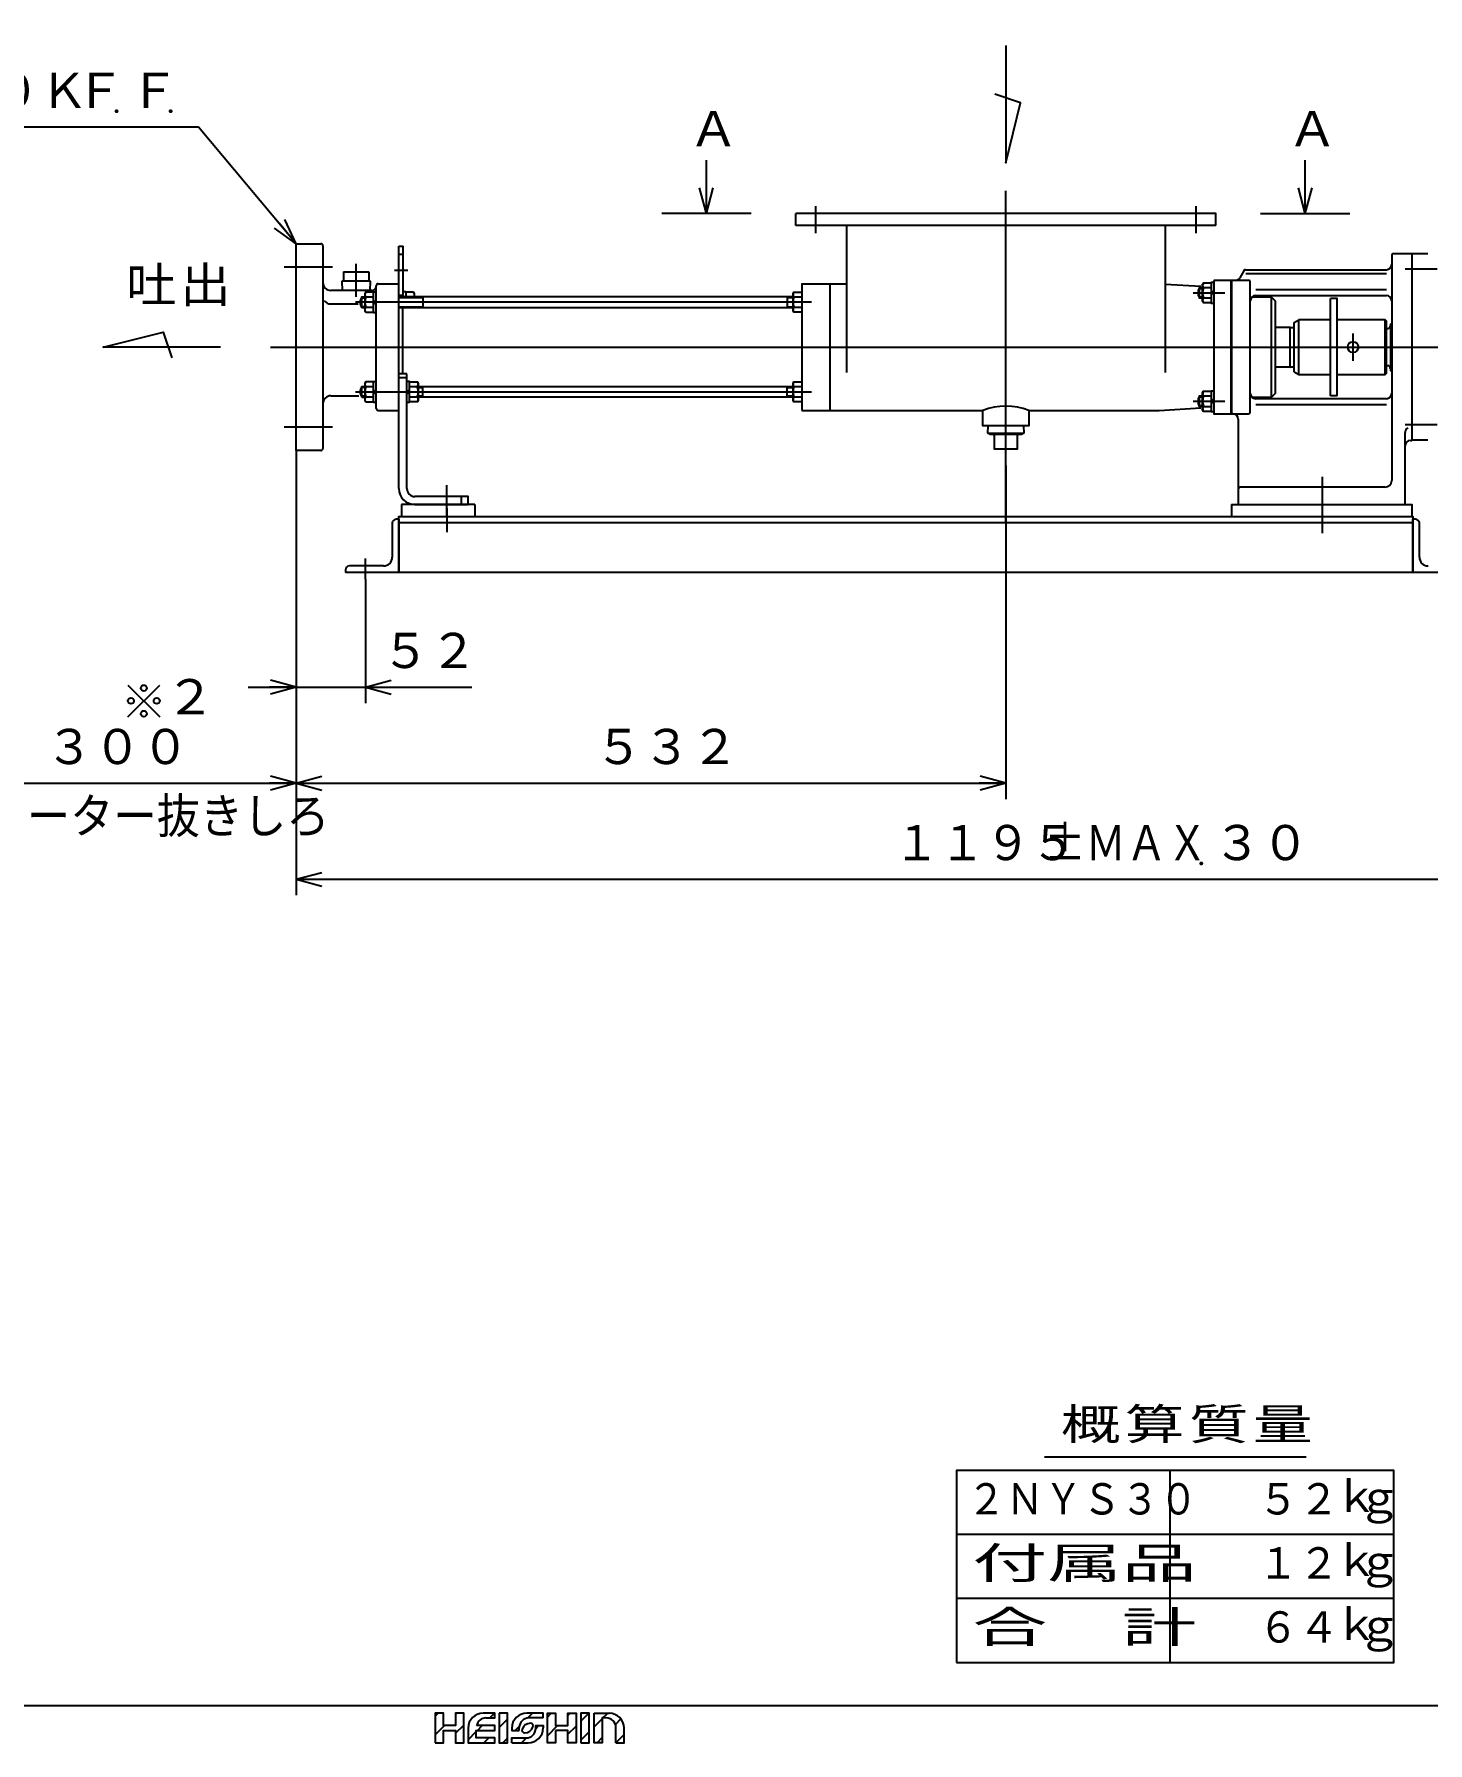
# Model space of a CAD drawing. Units: millimetres at full size. Extents: x -1560 to 1602, y -1094 to 1094.
# Drawn here: x -371 to 673, y -1094 to 187 of the extents above; entities that cross this region are included whole.
import ezdxf
from ezdxf.enums import TextEntityAlignment as Align

# ---------------------------------------------------------------- set-up
doc = ezdxf.new("R2010")
doc.units = ezdxf.units.MM
doc.header["$LTSCALE"] = 11.8857
doc.layers.add('0-0_GR1-16', color=134, linetype='Continuous')
doc.layers.add('0-1_GR1', color=134, linetype='Continuous')
doc.styles.add('ＭＳ ゴシック', font='')
doc.styles.get('ＭＳ ゴシック').set_extended_font_data('MS Gothic')

# ---------------------------------------------------------------- blocks, each defined once
blk = doc.blocks.new('BLKF024')
at = {"layer": '0-0_GR1-16'}
for p, q in [((1690.18, 94.52), (1679.45, 94.52)), ((1728.32, 98.14), (1739.62, 98.14)), ((1672.25, 85.19), (1672.25, 87.32)), ((1744.66, 75.91), (1744.66, 87.32)), ((1666.65, 75.91), (1678.98, 75.91))]:
    blk.add_line(p, q, dxfattribs=at)
for points in [[(1609.18, 75.91), (1615.34, 75.91), (1615.34, 85.19), (1624.52, 85.19), (1624.52, 75.91), (1630.68, 75.91), (1630.68, 98.14), (1624.52, 98.14), (1624.52, 88.81), (1615.34, 88.81), (1615.34, 98.14), (1609.18, 98.14)], [(1657.26, 98.14), (1657.26, 75.91), (1663.42, 75.91), (1663.42, 98.14)], [(1699.45, 85.19), (1699.45, 75.91), (1693.29, 75.91), (1693.29, 98.14), (1699.45, 98.14), (1699.45, 88.81), (1708.64, 88.81), (1708.64, 98.14), (1714.8, 98.14), (1714.8, 75.91), (1708.64, 75.91), (1708.64, 85.19)], [(1718.48, 75.91), (1724.64, 75.91), (1724.64, 98.14), (1718.48, 98.14)]]:
    blk.add_lwpolyline(points, close=True, dxfattribs=at)
for points in [[(1647.24, 94.52), (1653.88, 94.52), (1653.88, 98.14), (1645.11, 98.14)], [(1690.18, 94.52), (1690.18, 98.14), (1677.85, 98.14)], [(1737.46, 94.52), (1734.48, 94.52), (1734.48, 75.91), (1728.32, 75.91), (1728.32, 98.14)], [(1633.91, 86.94), (1633.91, 75.91), (1653.88, 75.91), (1653.88, 79.53), (1640.04, 79.53), (1640.04, 85.19), (1653.88, 85.19), (1653.88, 88.81), (1640.19, 88.81)], [(1666.65, 86.94), (1666.65, 85.19), (1672.25, 85.19)], [(1666.65, 75.91), (1666.65, 79.53), (1677.38, 79.53)], [(1684.58, 86.73), (1684.58, 88.81), (1690.18, 88.81), (1690.18, 87.11)], [(1744.66, 75.91), (1750.82, 75.91), (1750.82, 86.94)]]:
    blk.add_lwpolyline(points, dxfattribs=at)
for centre, radius, start, end in [((1645.11, 86.94), 11.2, 90, 180), ((1647.24, 87.32), 7.2, 90, 168.07367), ((1677.85, 86.94), 11.2, 90, 180), ((1679.45, 87.32), 7.2, 90, 180), ((1680.47, 84.06), 6.48, 88.11392, 161.36573), ((1680.62, 88.57), 1.97, 342.4592, 88.11392), ((1737.46, 87.32), 7.2, 0, 90), ((1739.62, 86.94), 11.2, 0, 90), ((1676.26, 85.48), 2.03, 161.36573, 269.20739), ((1676.32, 89.93), 6.48, 269.20739, 342.4592), ((1677.38, 86.73), 7.2, 270, 0), ((1678.98, 87.11), 11.2, 270, 0)]:
    blk.add_arc(centre, radius, start, end, dxfattribs=at)
blk = doc.blocks.new('BLKF023')
at = {"layer": '0-0_GR1-16'}
for p, q in [((1609.18, 95.97), (1611.34, 98.14)), ((1624.52, 97.17), (1625.49, 98.14)), ((1650.15, 94.52), (1653.77, 98.14)), ((1657.26, 87.48), (1663.42, 93.64)), ((1678.34, 94.42), (1682.05, 98.14)), ((1693.29, 95.23), (1696.2, 98.14)), ((1708.64, 96.43), (1710.34, 98.14)), ((1718.48, 92.14), (1724.48, 98.14)), ((1728.32, 87.84), (1734.48, 94)), ((1735.01, 94.52), (1738.62, 98.14)), ((1744.27, 89.64), (1748.43, 93.8)), ((1609.18, 81.83), (1616.16, 88.81)), ((1624.52, 83.03), (1630.68, 89.19)), ((1633.91, 78.27), (1640.04, 84.4)), ((1640.83, 85.19), (1644.44, 88.81)), ((1645.69, 75.91), (1649.3, 79.53)), ((1659.83, 75.91), (1663.42, 79.5)), ((1669.11, 85.19), (1672.35, 88.43)), ((1673.97, 75.91), (1677.61, 79.55)), ((1684.56, 86.5), (1686.87, 88.81)), ((1693.29, 81.09), (1701.01, 88.81)), ((1708.64, 82.29), (1714.8, 88.45)), ((1718.48, 77.99), (1724.64, 84.15)), ((1730.54, 75.91), (1734.48, 79.85)), ((1744.68, 75.91), (1750.82, 82.05))]:
    blk.add_line(p, q, dxfattribs=at)
at = {"layer": '0-0_GR1-16', "color": 5}
blk.add_lwpolyline([(120, 104), (3240, 104), (3240, 2264), (120, 2264)], close=True, dxfattribs=at)
at = {"layer": '0-0_GR1-16'}
blk.add_blockref('BLKF024', (0, 0), dxfattribs=at)

msp = doc.modelspace()

# ---------------------------------------------------------------- linework, layer by layer
at = {"layer": '0-1_GR1'}
for p, q in [((132.54, 52), (132.54, 92)), ((581.46, 52), (581.46, 92)), ((132.54, 52), (127.37, 71.32)), ((132.54, 52), (132.54, 72)), ((132.54, 52), (137.72, 71.32)), ((357, -136.64), (357, 69.1)), ((581.46, 52), (576.29, 71.32)), ((581.46, 52), (581.46, 72)), ((581.46, 52), (586.64, 71.32)), ((166.02, 52), (99.06, 52)), ((214.5, 37.3), (214.5, 57.7)), ((499.5, 57.7), (499.5, 37.3)), ((547.98, 52), (614.94, 52)), ((-175, 29.5), (-191.36, 41)), ((-175, 29.5), (-187.83, 44.85)), ((-175, 29.5), (-183.42, 47.64)), ((-130, -10.39), (-130, 14.47)), ((-147.8, 12), (-183.96, 12)), ((-101.36, 9.59), (-91.33, 9.59)), ((656.3, 10.55), (680.3, 10.55)), ((-126.19, -11.08), (-123.5, -11.08)), ((-80, -11.08), (-98, -11.08)), ((197.5, -11.08), (193, -11.08)), ((497.56, -7.34), (521.24, -7.34)), ((501.81, -4.01), (504.5, -4.01)), ((504.5, -10.66), (501.81, -10.66)), ((211.42, -14.41), (-130.43, -14.41)), ((-123.5, -17.73), (-126.19, -17.73)), ((-98, -17.73), (-80, -17.73)), ((193, -17.73), (197.5, -17.73)), ((617.3, -58.33), (617.3, -37.79)), ((-194.33, -48), (1021.04, -48)), ((585.3, -48), (1030.84, -48)), ((-130.43, -81.58), (211.42, -81.58)), ((-123.5, -78.26), (-126.19, -78.26)), ((-123.5, -84.91), (-126.19, -84.91)), ((-83.5, -78.26), (-80, -78.26)), ((-80, -84.91), (-83.5, -84.91)), ((193, -78.26), (197.5, -78.26)), ((197.5, -84.91), (193, -84.91)), ((497.56, -88.65), (521.24, -88.65)), ((501.81, -85.33), (504.5, -85.33)), ((357, -178.61), (357, -100.39)), ((504.5, -91.98), (501.81, -91.98)), ((-147.8, -108), (-183.96, -108)), ((656.3, -106.12), (680.3, -106.12)), ((-175, -125.5), (-175, -458.86)), ((357, -136.64), (357, -386.86)), ((-62, -174.3), (-62, -151.4)), ((594.3, -174.47), (594.3, -145.14)), ((-62, -168.75), (-62, -186.67)), ((594.3, -187.5), (594.3, -166.88)), ((-98, -179.5), (662, -179.5)), ((-123, -222), (-123, -206.5)), ((-123, -222), (-123, -314.86)), ((-301.09, -325.04), (-277.33, -301.28)), ((-301.09, -301.28), (-277.33, -325.04)), ((-211, -302.86), (-175, -302.86)), ((-175, -302.86), (-195, -302.86)), ((-175, -302.86), (-194.31, -297.69)), ((-175, -302.86), (-194.31, -308.04)), ((-175, -302.86), (-123, -302.86)), ((-123, -302.86), (-103.68, -297.69)), ((-123, -302.86), (-43.32, -302.86)), ((-123, -302.86), (-103, -302.86)), ((-123, -302.86), (-103.68, -308.04)), ((-175, -374.86), (-194.31, -369.68)), ((-175, -374.86), (-155.68, -369.68)), ((357, -374.86), (337.68, -369.68)), ((-466.8, -374.86), (-175, -374.86)), ((-175, -374.86), (-195, -374.86)), ((-175, -374.86), (-194.31, -380.04)), ((-175, -374.86), (357, -374.86)), ((-175, -374.86), (-155, -374.86)), ((-175, -374.86), (-155.68, -380.04)), ((357, -374.86), (337, -374.86)), ((357, -374.86), (337.68, -380.04)), ((-175, -446.86), (-155.68, -441.68)), ((-175, -446.86), (1016.3, -446.86)), ((-175, -446.86), (-155, -446.86)), ((-175, -446.86), (-155.68, -452.04)), ((385.87, -879.76), (582.13, -879.76)), ((480, -889.95), (480, -1033.95)), ((648, -937.95), (320, -937.95))]:
    msp.add_line(p, q, dxfattribs=at)
at = {"layer": '0-1_GR1', "color": 3}
for p, q in [((199.5, 43), (199.5, 52)), ((514.5, 43), (199.5, 43)), ((237.5, 43), (237.5, -67)), ((476.5, 43), (476.5, -67)), ((-155, 28), (-155, -124)), ((-98, -154), (-98, 27.59)), ((-98, 27.59), (-94.8, 27.59)), ((-94.8, -8.66), (-94.8, 27.59)), ((-98, 21.59), (-94.8, 21.59)), ((646.3, 20.5), (646.3, -148)), ((661.3, 22), (647.8, 22)), ((661.3, 22.21), (661.3, -117.79)), ((661.3, 22.21), (673.37, 22.21)), ((661.3, 22), (661.3, -118)), ((-140.69, 1.34), (-140.47, -5.5)), ((-119.3, 1.34), (-140.69, 1.34)), ((-139.48, 8.34), (-120.51, 8.34)), ((-139.48, 8.34), (-139.48, 1.34)), ((-130, 1.34), (-130, 8.34)), ((-120.51, 8.34), (-120.51, 1.34)), ((-119.52, -5.5), (-119.3, 1.34)), ((526, 2), (513, 2)), ((526, -98), (526, 2)), ((535.49, 9.25), (532.46, 4)), ((536.79, 10), (642.3, 10)), ((642.3, 7), (536.95, 7)), ((540.3, -96.5), (540.3, 0.5)), ((-118, -5.5), (-149, -5.5)), ((-117, -10.66), (-122.8, -10.66)), ((-115, -94), (-115, -2)), ((-113.5, -0.5), (-98, -0.5)), ((197.5, -10.41), (-98, -10.41)), ((-92.8, -6.71), (-94.8, -6.71)), ((-92.8, -6.71), (-92.8, -10.01)), ((-86.94, -6.9), (-92.8, -6.9)), ((-80, -10.41), (-80, -18.41)), ((193, -10.41), (193, -18.41)), ((204, -10.66), (198.11, -10.66)), ((204, -0.39), (204, -95.5)), ((204, -0.5), (237.5, -0.5)), ((225, -0.5), (225, -95.5)), ((476.5, -0.77), (503.29, -2.4)), ((511, -3.58), (505.2, -3.58)), ((505.2, -11.09), (511, -11.09)), ((513, -6.07), (511, -7.22)), ((511, -8.61), (513, -7.45)), ((642.3, -5), (544.3, -5)), ((544.3, -9.32), (642.3, -9.32)), ((600.3, -84.5), (600.3, -11.5)), ((-149, -15.7), (-128.56, -15.7)), ((-125.8, -18.41), (-123.5, -18.41)), ((-122.86, -21.91), (-117, -21.91)), ((-122.8, -18.16), (-117, -18.16)), ((-115, -13.14), (-117, -14.29)), ((-117, -15.68), (-115, -14.52)), ((-117, -22.11), (-115, -22.11)), ((-98, -18.41), (197.5, -18.41)), ((-95, -68), (-95, -19.39)), ((204, -21.91), (198.08, -21.91)), ((198.11, -18.16), (204, -18.16)), ((559, -33), (570.1, -33)), ((570.1, -33), (570.85, -33.2)), ((570.1, -63), (570.1, -33)), ((570.85, -33.2), (572.7, -33.2)), ((573.1, -29.5), (576.57, -27.5)), ((573.1, -66.5), (573.1, -29.5)), ((600.3, -27.5), (576.57, -27.5)), ((576.57, -68.5), (576.57, -27.5)), ((641.3, -68.5), (641.3, -27.5)), ((642.3, -34), (643.3, -34)), ((645.3, -30.5), (646.3, -30.5)), ((570.1, -63), (559, -63)), ((643.3, -62), (642.3, -62)), ((-92, -68), (-98, -68)), ((-92, -71), (-98, -71)), ((-92, -154), (-92, -68)), ((573.1, -66.5), (576.57, -68.5)), ((576.57, -68.5), (600.3, -68.5)), ((-149, -84.5), (-127.97, -84.5)), ((-125.8, -85.58), (-123.5, -85.58)), ((-122.86, -89.09), (-117, -89.09)), ((-117, -77.83), (-122.8, -77.83)), ((-122.8, -85.34), (-117, -85.34)), ((-115, -80.31), (-117, -81.47)), ((-117, -82.85), (-115, -81.7)), ((-117, -89.28), (-115, -89.28)), ((-90, -80.31), (-92, -81.47)), ((-92, -82.85), (-90, -81.7)), ((-84.2, -77.83), (-90, -77.83)), ((-90, -85.34), (-84.2, -85.34)), ((-83.5, -77.58), (197.5, -77.58)), ((197.5, -85.58), (-83.5, -85.58)), ((-80, -85.58), (-80, -77.58)), ((193, -85.58), (193, -77.58)), ((204, -89.09), (198.08, -89.09)), ((204, -77.83), (198.11, -77.83)), ((198.11, -85.34), (204, -85.34)), ((511, -84.9), (505.2, -84.9)), ((513, -87.38), (511, -88.54)), ((511, -89.92), (513, -88.77)), ((642.3, -86.67), (544.3, -86.67)), ((605.3, -84.5), (600.3, -84.5)), ((-113.5, -95.5), (-98, -95.5)), ((204, -95.5), (339.75, -95.5)), ((374.25, -95.5), (472, -95.5)), ((472, -95.5), (503.29, -93.59)), ((505.2, -92.41), (511, -92.41)), ((526.3, -98), (538.8, -98)), ((544.3, -91), (642.3, -91)), ((343.61, -112.47), (370.4, -112.47)), ((-156.5, -125.5), (-175, -125.5)), ((660.3, -118), (661.3, -118)), ((673.37, -117.79), (661.3, -117.79)), ((641.3, -153), (532.8, -153)), ((-41, -166), (-96, -166)), ((-96, -166), (-96, -175)), ((-51, -166), (-51, -160)), ((-41, -166), (-41, -175)), ((526.3, -166), (526.3, -175)), ((-98, -177), (-100, -177)), ((-98, -177), (-98, -217)), ((663, -177), (662, -177)), ((664, -177), (662, -177)), ((663, -177), (662, -177)), ((662, -217), (662, -177)), ((-103, -180), (-103, -205.5)), ((667, -205.5), (667, -180)), ((-138, -215), (-138, -217)), ((-138, -216), (-138, -217)), ((-138, -216), (-138, -217)), ((-98, -217), (-138, -217)), ((-109.5, -212), (-135, -212)), ((702, -217), (662, -217)), ((648, -985.95), (320, -985.95))]:
    msp.add_line(p, q, dxfattribs=at)
at = {"layer": '0-1_GR1'}
for points in [[(357, 178.13), (357, 90.14), (368.12, 135.13), (348.83, 141.56)], [(-175, 29.5), (-248.11, 116.93), (-646.75, 116.93)], [(-231.71, -48), (-319.71, -48), (-274.71, -36.88), (-268.28, -56.17)]]:
    msp.add_lwpolyline(points, dxfattribs=at)
at = {"layer": '0-1_GR1', "color": 3}
for points in [[(514.5, 43), (514.5, 52), (199.5, 52)], [(-175, -125.5), (-175, 29.5), (-156.5, 29.5)], [(511, -14.84), (505.14, -14.84), (504.5, -13.73), (504.5, -0.94), (505.14, 0.17), (511, 0.17)], [(513, 0.36), (511, 0.36), (511, -15.04), (513, -15.04)], [(513, 2), (513, -98), (526, -98)], [(538.8, 2), (526.3, 2), (526.3, -98)], [(-125.8, -18.41), (-125.8, -10.41), (-123.5, -10.41)], [(-117, -6.9), (-122.86, -6.9), (-123.5, -8.01), (-123.5, -20.8), (-122.86, -21.91)], [(-117, -22.11), (-117, -6.71), (-115, -6.71)], [(-98, -9), (-95, -9), (-95, -9.93)], [(-86.3, -10.01), (-86.3, -8.01), (-86.94, -6.9)], [(198.08, -21.91), (197.5, -20.91), (197.5, -7.91), (198.08, -6.9), (204, -6.9)], [(504.5, -11.34), (502.2, -11.34), (502.2, -3.34), (504.5, -3.34)], [(541.47, -85.5), (556.2, -85.5), (556.2, -10.5), (541.47, -10.5)], [(556.2, -10.5), (559, -13.3), (559, -82.7), (556.2, -85.5)], [(605.3, -84.5), (605.3, -11.5), (600.3, -11.5)], [(605.3, -68.5), (641.3, -68.5), (642.3, -67.5), (642.3, -28.5), (641.3, -27.5), (605.3, -27.5)], [(645.3, -30.5), (645.3, -65.5), (646.3, -65.5)], [(570.1, -63), (570.85, -62.8), (572.7, -62.8)], [(-117, -74.08), (-122.86, -74.08), (-123.5, -75.19), (-123.5, -87.98), (-122.86, -89.09)], [(-117, -89.28), (-117, -73.88), (-115, -73.88)], [(-92, -89.28), (-90, -89.28), (-90, -73.88), (-92, -73.88)], [(-90, -74.08), (-84.14, -74.08), (-83.5, -75.19), (-83.5, -87.98), (-84.14, -89.09), (-90, -89.09)], [(198.08, -89.09), (197.5, -88.08), (197.5, -75.08), (198.08, -74.08), (204, -74.08)], [(-125.8, -85.58), (-125.8, -77.58), (-123.5, -77.58)], [(504.5, -92.65), (502.2, -92.65), (502.2, -84.65), (504.5, -84.65)], [(511, -96.16), (505.14, -96.16), (504.5, -95.05), (504.5, -82.26), (505.14, -81.15), (511, -81.15)], [(513, -80.95), (511, -80.95), (511, -96.35), (513, -96.35)], [(374.25, -95.5), (374.25, -107), (339.75, -107), (339.75, -95.5)], [(531.3, -102), (531.3, -166), (656.3, -166), (656.3, -112)], [(370.22, -107), (370.4, -112.47), (368.66, -113.47), (345.34, -113.47), (343.61, -112.47), (343.78, -107)], [(365.5, -114.47), (365.5, -124.47), (348.5, -124.47), (348.5, -114.47)], [(-86, -166), (-46, -166), (-46, -160), (-86, -160)], [(526.3, -166), (661.3, -166), (661.3, -175)]]:
    msp.add_lwpolyline(points, dxfattribs=at)
for points in [[(-98, -217), (-98, -175), (662, -175), (662, -217)], [(320, -1033.95), (648, -1033.95), (648, -889.95), (320, -889.95)]]:
    msp.add_lwpolyline(points, close=True, dxfattribs=at)
msp.add_circle((617.3, -48), 4, dxfattribs=at)
at = {"layer": '0-1_GR1'}
for centre in [(-289.21, -303.52), (-298.85, -313.16), (-279.57, -313.16), (-289.21, -322.8)]:
    msp.add_circle(centre, 2.24, dxfattribs=at)
at = {"layer": '0-1_GR1', "color": 3}
for centre, radius, start, end in [((-156.5, 28), 1.5, 0, 90), ((642.3, 14), 4, 270, 0), ((647.8, 20.5), 1.5, 90, 180), ((-149, 0.5), 6, 180, 270), ((528.99, 6), 4, 270, 330), ((536.79, 8.5), 1.5, 90, 150), ((538.8, 0.5), 1.5, 0, 90), ((-119.73, -14.41), 7.27, 146.60151, 213.39849), ((-113.1, -14.41), 10.4, 158.84797, 201.15203), ((-120.63, -8.78), 2.86, 150, 220.95362), ((-118, -2.5), 3, 270, 360), ((-113.5, -2), 1.5, 90, 180), ((-89.16, -8.78), 2.86, 334.34854, 30), ((200.73, -8.78), 3.23, 144.43019, 215.56985), ((209.5, -14.41), 12, 161.77614, 198.22385), ((508.27, -7.34), 7.27, 146.60151, 213.39849), ((514.9, -7.34), 10.4, 158.84797, 201.15203), ((507.37, -1.71), 2.86, 150, 220.95362), ((507.37, -12.97), 2.86, 139.04638, 210), ((544.3, -13.32), 4, 90, 180), ((642.3, -13.32), 4, 0, 90), ((-149, -9.7), 6, 214.76157, 270), ((-120.63, -20.04), 2.86, 139.04638, 210), ((200.73, -20.04), 3.23, 144.43015, 215.56979), ((572.7, -32.8), 0.4, 270, 0), ((643.3, -32), 2, 270, 0), ((572.7, -63.2), 0.4, 0, 90), ((643.3, -64), 2, 0, 90), ((-120.63, -75.95), 2.86, 150, 220.95362), ((-86.36, -75.95), 2.86, 319.04638, 30), ((200.73, -75.95), 3.23, 144.43019, 215.56985), ((-149, -90.5), 6, 90, 180), ((-119.73, -81.58), 7.27, 146.60151, 213.39849), ((-113.1, -81.58), 10.4, 158.84797, 201.15203), ((-120.63, -87.21), 2.86, 139.04638, 210), ((-93.9, -81.58), 10.4, 338.84797, 21.15203), ((-86.36, -87.21), 2.86, 330, 40.95362), ((209.5, -81.58), 12, 161.77614, 198.22385), ((200.73, -87.21), 3.23, 144.43015, 215.56979), ((508.27, -88.65), 7.27, 146.60151, 213.39849), ((514.9, -88.65), 10.4, 158.84797, 201.15203), ((507.37, -83.02), 2.86, 150, 220.95362), ((544.3, -82.67), 4, 180, 270), ((642.3, -82.67), 4, 270, 0), ((-113.5, -94), 1.5, 180, 270), ((357, -139.75), 47.5, 68.70574, 111.29426), ((507.37, -94.28), 2.86, 139.04638, 210), ((527.3, -102), 4, 0, 90), ((538.8, -96.5), 1.5, 270, 0), ((347.5, -114.47), 1, 0, 90), ((366.5, -114.47), 1, 90, 180), ((660.3, -112), 4, 120.54365, 180), ((-156.5, -124), 1.5, 270, 0), ((660.3, -122), 4, 90, 180), ((532.8, -154.5), 1.5, 90, 180), ((641.3, -148), 5, 270, 0), ((-86, -154), 12, 180, 270), ((-86, -154), 6, 180, 270), ((-100, -180), 3, 90, 180), ((664, -180), 3, 0, 90), ((-135, -215), 3, 90, 180), ((-109.5, -205.5), 6.5, 270, 0), ((673.5, -205.5), 6.5, 180, 270)]:
    msp.add_arc(centre, radius, start, end, dxfattribs=at)

# ---------------------------------------------------------------- block references
at = {"layer": '0-0_GR1-16'}
msp.add_blockref('BLKF023', (-1680, -1169.95), dxfattribs=at)

# ---------------------------------------------------------------- texts
at = {"layer": '0-1_GR1', "style": 'ＭＳ ゴシック'}
for s, p in [('１０Ｋ', (-439.07, 123.33)), ('５２', (-111, -296.46)), ('３００', (-363.06, -368.46)), ('５３２', (48.84, -368.46)), ('３０', (512.53, -440.46))]:
    msp.add_text(s, height=26.39, dxfattribs=at).set_placement(p, align=Align.BOTTOM_LEFT)
for s, height, width, p in [('Ｆ', 26.39, 1.05, (-341.23, 123.33)), ('Ｆ', 26.39, 1.05, (-300.67, 123.33)), ('．', 13.2, 1.05, (-314.19, 123.33)), ('．', 13.2, 1.05, (-273.63, 123.33)), ('Ａ', 26.39, 1.05, (119.02, 94.53)), ('Ａ', 26.39, 1.05, (567.94, 94.53)), ('吐', 26.39, 1.05, (-302.47, -22.38)), ('出', 26.39, 1.05, (-261.91, -22.38)), ('２', 26.39, 1.05, (-273.37, -331.15)), ('ステーター抜きしろ', 26.39, 0.9, (-441.6, -420.36)), ('１１９５', 26.39, 0.95, (273.09, -440.46)), ('±ＭＡＸ', 26.39, 0.85, (386.05, -440.46)), ('．', 13.2, 1.05, (499.01, -440.46)), ('概', 23.46, 1.4, (398.2, -873.95)), ('算', 23.46, 1.4, (446.2, -873.95)), ('質', 23.46, 1.4, (494.2, -873.95)), ('量', 23.46, 1.4, (542.2, -873.95)), ('ｋ', 23.46, 1.05, (602.82, -928.02)), ('２ＮＹＳ３０', 23.46, 0.9, (328, -929.95)), ('５２', 23.46, 0.95, (546, -929.95)), ('ｇ', 23.46, 1.05, (620.03, -928.9)), ('付属品', 23.46, 1.75, (332, -977.95)), ('１２', 23.46, 0.95, (546, -977.95)), ('ｋ', 23.46, 1.05, (602.82, -976.02)), ('ｇ', 23.46, 1.05, (620.03, -976.9)), ('合\u3000計', 23.46, 1.75, (332, -1025.95)), ('６４', 23.46, 0.95, (546, -1025.95)), ('ｋ', 23.46, 1.05, (602.82, -1024.02)), ('ｇ', 23.46, 1.05, (620.03, -1024.9))]:
    msp.add_text(s, height=height, dxfattribs=dict(at, width=width)).set_placement(p, align=Align.BOTTOM_LEFT)

doc.saveas('drawing.dxf')
